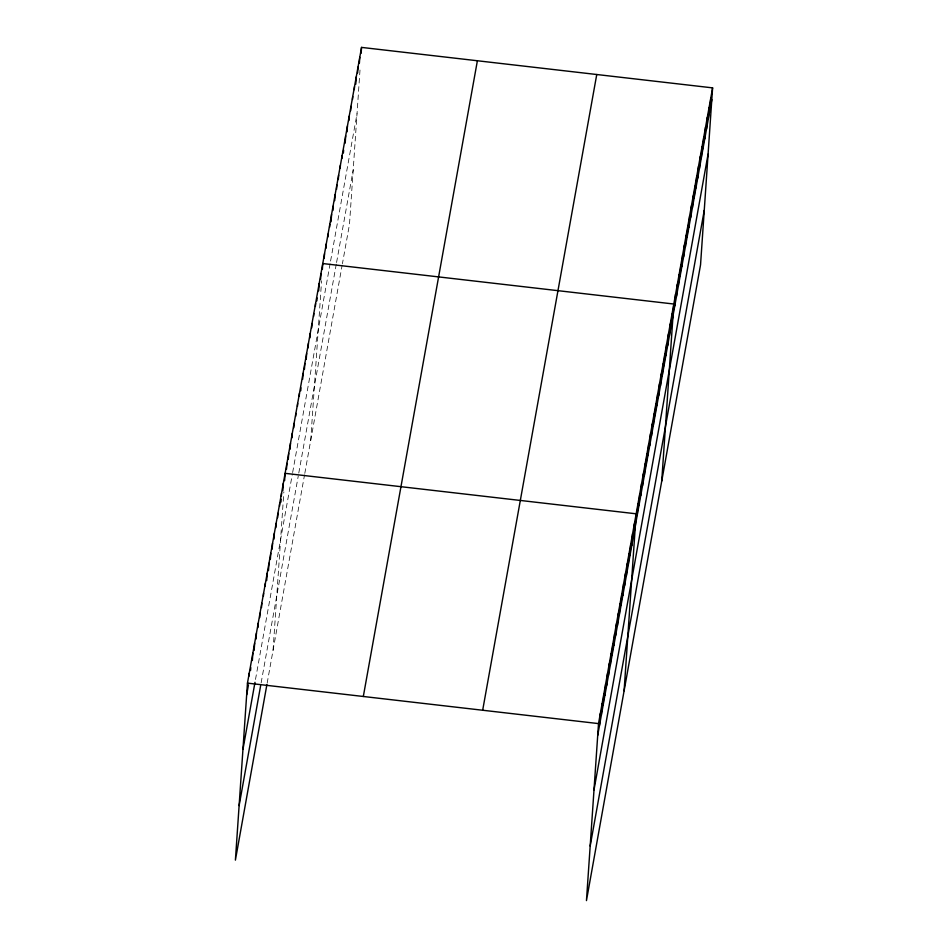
<?xml version="1.0" encoding="UTF-8"?>
<svg xmlns="http://www.w3.org/2000/svg" width="948" height="948" viewBox="0 0 948 948"><rect width="100%" height="100%" fill="white"/><g stroke="black" fill="none" stroke-linecap="round" stroke-linejoin="round"><path stroke-width="0.71" stroke-dasharray="4.74 3.56" d="M273.048 650.34L283.855 491.894M310.695 440.547L321.585 280.738M360.003 70.045L349.48 224.403L342.429 263.698M255.498 679.479L292.375 473.964M292.636 472.542L330.082 263.852M330.579 261.056L357.029 113.677M261.138 682.856L298.276 475.92M298.786 473.064L336.327 263.899M336.576 262.501L353.201 169.87M267.158 683.164L304.545 474.806M304.806 473.372L342.169 265.108"/><path stroke-width="1.42" d="M712.6 87.868L598.52 723.597L586.457 900.6L700.536 264.871L712.6 87.868L361.544 47.4L247.464 683.129L235.4 860.132L266.898 684.586M249.063 676.078L249.265 673.139M250.556 670.485L250.758 667.546M252.346 660.495L252.843 653.16M254.135 650.506L254.645 643.171M256.031 639.047L256.434 633.181M257.927 627.588L258.223 623.192M259.716 617.598L260.013 613.202M261.506 607.609L261.814 603.212M263.402 596.15L263.603 593.223M265.191 586.16L265.393 583.233M266.684 580.579L267.194 573.232M268.485 570.589L268.983 563.242M270.37 559.13L270.773 553.253M272.171 549.141L272.562 543.263M273.96 539.151L274.363 533.274M275.856 527.692L276.152 523.284M277.646 517.703L277.942 513.295M279.542 506.244L279.731 503.305M280.928 502.12L281.129 499.193M281.331 496.254L281.532 493.316M282.824 490.661L283.322 483.326M284.613 480.672L285.111 473.336L636.167 513.804L624.104 690.808M286.509 469.213L286.912 463.347M288.299 459.223L288.702 453.357M290.088 449.234L290.491 443.368M291.984 437.775L292.28 433.378M293.773 427.785L294.081 423.389M295.669 416.338L295.871 413.399M297.459 406.348L297.66 403.41M299.26 396.347L299.45 393.42M300.753 390.766L300.943 387.827M302.637 379.307L303.04 373.441M304.438 369.317L304.829 363.451M306.228 359.328L306.631 353.462M308.124 347.869L308.42 343.472M309.913 337.879L310.209 333.483M311.702 327.889L311.999 323.493M313.598 316.431L313.8 313.492M315.388 306.441L315.589 303.502M316.881 300.86L317.082 297.921M318.67 290.87L319.18 283.523M320.566 279.411L320.969 273.534M322.356 269.422L322.758 263.544L673.815 304.024L661.74 481.015M324.228 258.129L324.524 253.72M325.982 248.305L326.29 243.897M327.854 237.012L328.044 234.073M329.608 227.188L329.809 224.249M331.077 221.761L331.575 214.426M332.938 210.468L333.234 206.072M334.703 200.644L335.106 194.778M336.564 189.351L336.86 184.943M338.329 179.528L338.626 175.119M340.19 168.234L340.391 165.296M341.955 158.411L342.157 155.472M343.413 152.983L343.614 150.057M345.179 143.16L345.676 135.825M347.039 131.867L347.442 126.001M348.9 120.574L349.208 116.177M350.665 110.75L350.961 106.354M352.526 99.457L352.727 96.53M354.291 89.633L354.493 86.695M355.761 84.218L356.258 76.871M357.621 72.925L358.024 67.047M359.387 63.089L359.778 57.224M361.141 53.266L361.544 47.4M599.515 725.35L600.309 713.607M601.305 715.361L602.11 703.617M603.094 705.371L603.9 693.628M604.895 695.382L605.689 683.638M606.684 685.392L607.49 673.649M608.474 675.403L609.28 663.659M610.275 665.413L611.069 653.67M612.064 655.424L612.858 643.68M613.854 645.434L614.66 633.691M615.643 635.444L616.449 623.701M617.444 625.455L618.238 613.712M619.234 615.453L620.028 603.722M621.023 605.464L621.829 593.732M622.812 595.474L623.618 583.743M624.614 585.485L625.407 573.753M626.403 575.495L627.209 563.764M628.192 565.506L628.998 553.762M629.993 555.516L630.787 543.773M631.783 545.527L632.577 533.783M633.572 535.537L634.378 523.794M637.163 515.558L637.957 503.815M638.952 505.568L639.746 493.825M640.741 495.579L641.547 483.836M642.543 485.589L643.337 473.846M644.332 475.6L645.126 463.856M646.121 465.61L646.927 453.867M647.911 455.621L648.716 443.877M649.712 445.631L650.506 433.888M651.501 435.642L652.295 423.898M653.29 425.652L654.096 413.909M655.08 415.662L655.886 403.919M656.881 405.673L657.675 393.93M658.67 395.683L659.476 383.94M660.46 385.694L661.266 373.95M662.261 375.704L663.055 363.961M664.05 365.715L664.844 353.971M665.84 355.713L666.645 343.982M667.629 345.724L668.435 333.992M669.43 335.734L670.224 324.003M671.22 325.745L672.014 314.013M674.775 305.931L675.58 294.188M676.54 296.108L677.334 284.364M678.306 286.284L679.1 274.541M680.06 276.461L680.865 264.717M681.825 266.637L682.631 254.894M683.591 256.813L684.385 245.07M685.357 246.99L686.151 235.246M687.11 237.154L687.916 225.423M688.876 227.33L689.682 215.599M690.642 217.507L691.436 205.763M692.407 207.683L693.201 195.94M694.173 197.859L694.967 186.116M695.927 188.036L696.733 176.292M697.692 178.212L698.498 166.469M699.458 168.388L700.252 156.645M701.224 158.565L702.018 146.822M702.978 148.741L703.783 136.998M704.743 138.906L705.549 127.174M706.509 129.082L707.303 117.351M708.275 119.258L709.068 107.515M710.028 109.435L710.834 97.691M246.67 694.872L248.459 684.883M242.949 749.406L254.988 682.335M239.121 805.599L260.629 685.712M363.321 696.484L477.389 60.755M482.674 710.242L596.754 74.513M597.726 735.34L711.794 99.611M594.005 789.874L708.085 154.145M590.177 846.066L704.245 210.338M247.464 683.129L598.52 723.597"/></g></svg>
